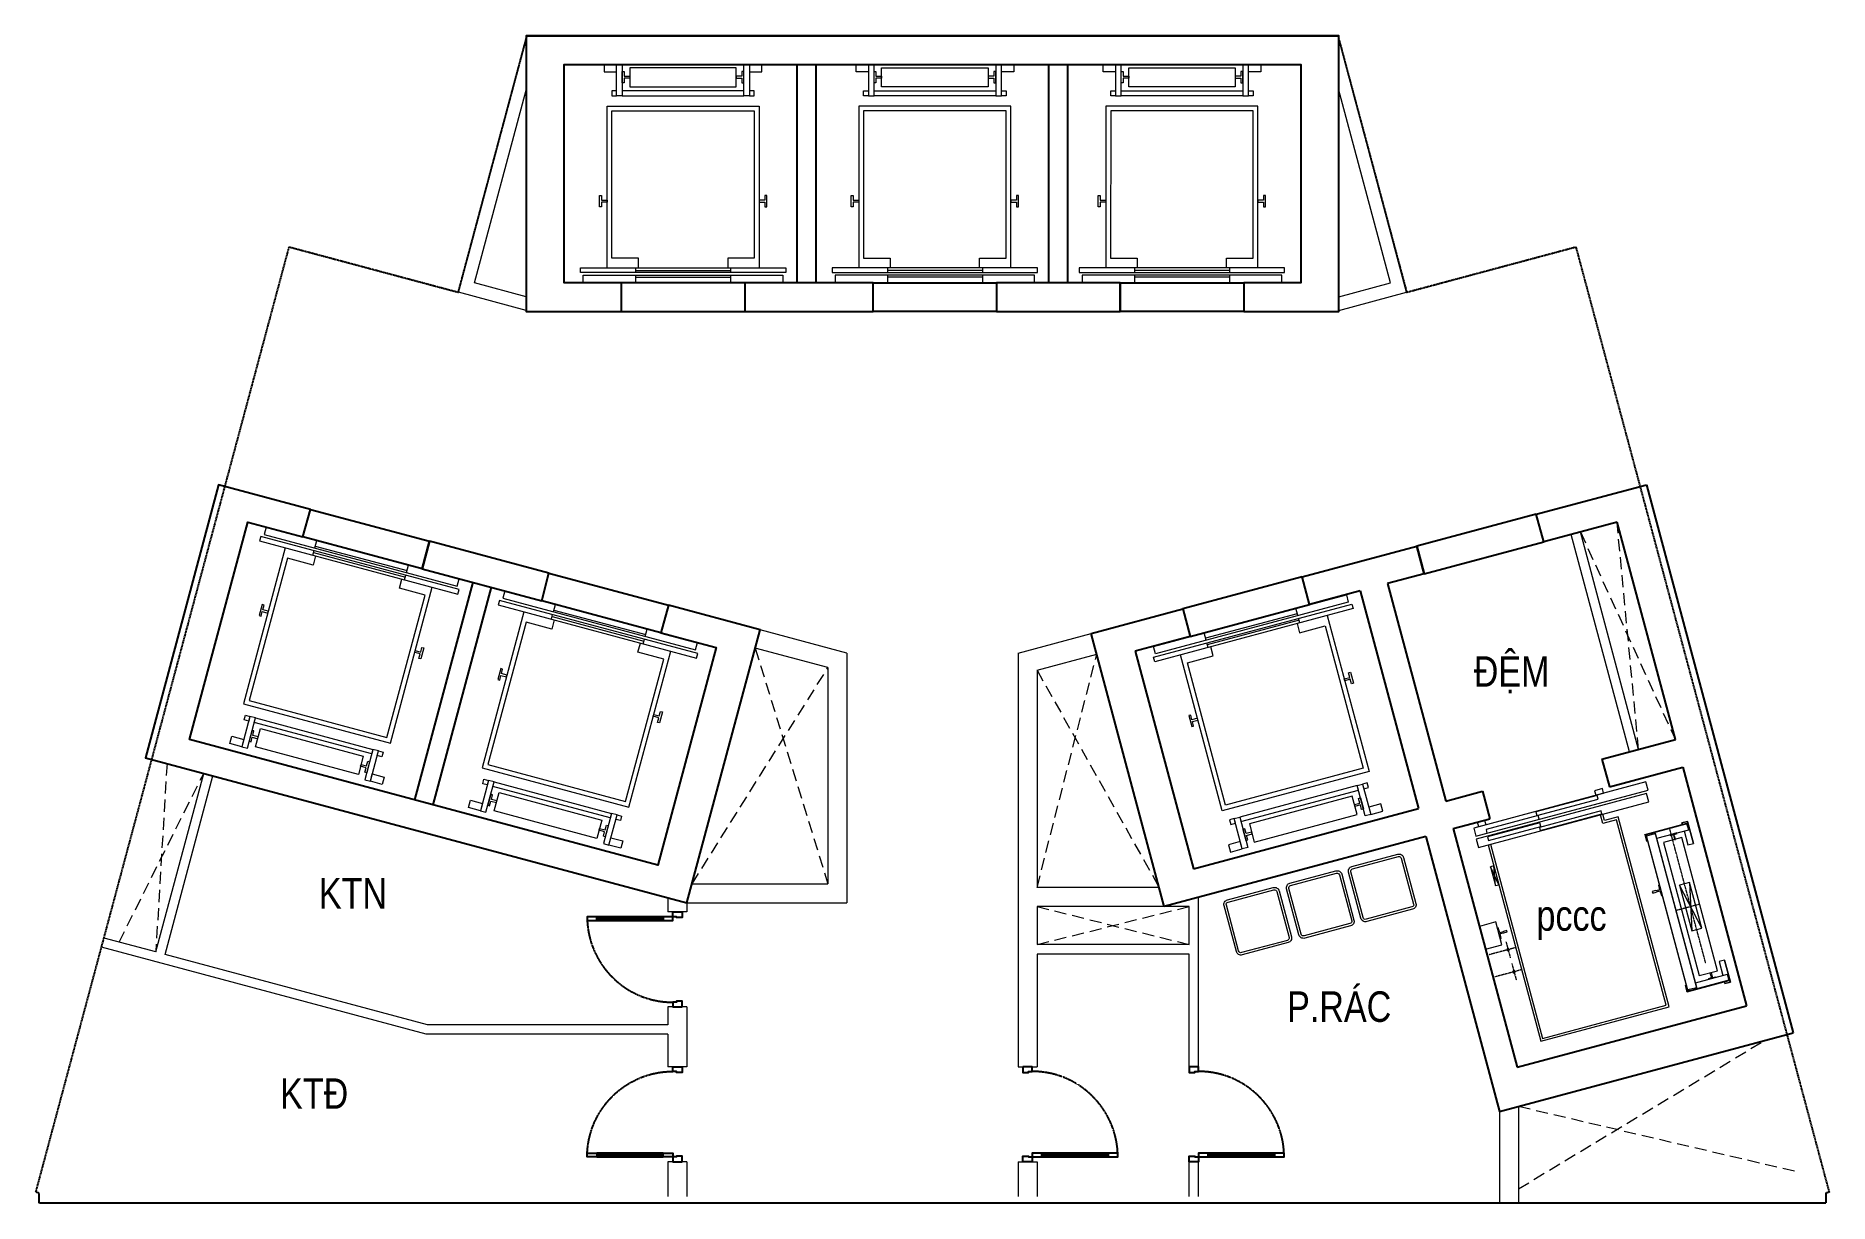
# Model space of a CAD drawing. Header units: millimetres. Extents: x -9436 to 9436, y -12285 to 0.
import ezdxf

# ---------------------------------------------------------------- set-up
doc = ezdxf.new("R2010")
doc.units = ezdxf.units.MM
for name, pattern in [('HIDDEN', [9.525, 6.35, -3.175]), ('XREF MB$0$HIDDEN', [0.375, 0.25, -0.125]), ('Xref.Trục tầng 1$0$CENTER2', [1.125, 0.75, -0.125, 0.125, -0.125])]:
    doc.linetypes.add(name, pattern=pattern)
doc.layers.get('0').update_dxf_attribs({"color": 231})
for name, color, linetype in [('A-CONC', 2, 'Continuous'), ('A-DOOR', 142, 'Continuous'), ('A-FINE', 255, 'Continuous'), ('MDI-BAO-TM', 3, 'HIDDEN')]:
    doc.layers.add(name, color=color, linetype=linetype)
for name, color, linetype, lineweight in [('A-HIDD', 45, 'HIDDEN', 9), ('A-LITE', 9, 'Continuous', 9), ('A-Truc', 10, 'Xref.Trục tầng 1$0$CENTER2', 9), ('A-WALL', 1, 'Continuous', 13), ('KTV-KT-TUONG', 4, 'Continuous', 18), ('NKB-Fur', 44, 'Continuous', 9), ('text', 7, 'Continuous', 20)]:
    doc.layers.add(name, color=color, linetype=linetype, lineweight=lineweight)
doc.styles.add('MDI_Chu Thuong', font='arial.ttf', dxfattribs={"width": 0.8})

# ---------------------------------------------------------------- blocks, each defined once
blk = doc.blocks.new('THANG TÀNG DH_dwg_tm1700x1700mb-2265521-MẶT BẰNG TẦNG 08-11')
for p, q in [((-160, 500), (-110, 500)), ((-130, -500), (-130, 500)), ((-80, 500), (0, 500)), ((-60, -500), (-60, 500)), ((-160, -500), (-110, -500)), ((-80, -500), (0, -500))]:
    blk.add_line(p, q)
at = {"flags": 128}
for points in [[(-110, -1080), (-160, -1080), (-160, 1080), (-110, 1080)], [(-80, 1050), (0, 1050), (0, -1050), (-80, -1050)], [(-2220, 830), (-2300, 830), (-2300, 700), (-2220, 700)], [(-850, 860), (-800, 860), (-800, 880), (-920, 880), (-920, 860), (-870, 860), (-870, 800), (-850, 800)], [(-1970, 640), (-2020, 640), (-2020, -640), (-1970, -640), (-1970, 640), (-2300, 640), (-2300, 700), (-1970, 700)], [(-2155, 620), (-2105, 620), (-2105, 640), (-2225, 640), (-2225, 620), (-2175, 620), (-2175, 560), (-2155, 560)], [(-1970, 750), (-2020, 750), (-2020, 700), (-1970, 700)], [(-2065, 560), (-2265, 560), (-2265, -560), (-2065, -560)], [(-2155, -620), (-2105, -620), (-2105, -640), (-2225, -640), (-2225, -620), (-2175, -620), (-2175, -560), (-2155, -560)], [(-1970, -700), (-2020, -700), (-2020, -750), (-1970, -750), (-1970, -700), (-2300, -700), (-2300, -640), (-1970, -640)], [(-2220, -700), (-2300, -700), (-2300, -830), (-2220, -830)], [(-850, -860), (-800, -860), (-800, -880), (-920, -880), (-920, -860), (-870, -860), (-870, -800), (-850, -800)]]:
    blk.add_lwpolyline(points, close=True, dxfattribs=at)
for points in [[(-160, -800), (-1860, -800), (-1860, 800), (-160, 800)], [(-160, -470), (-260, -470), (-260, -750), (-1810, -750), (-1810, 750), (-260, 750), (-260, 470), (-160, 470)]]:
    blk.add_lwpolyline(points, dxfattribs=at)
blk = doc.blocks.new('A$C8c83b87d')
at = {"layer": 'NKB-Fur'}
for points in [[(250, -300), (-250, -300, -0.414214), (-300, -250), (-300, 250, -0.414214), (-250, 300), (250, 300, -0.414214), (300, 250), (300, -250, -0.414214)], [(250, -275), (-250, -275, -0.414214), (-275, -250), (-275, 250, -0.414214), (-250, 275), (250, 275, -0.414214), (275, 250), (275, -250, -0.414214)]]:
    blk.add_lwpolyline(points, format="xyb", close=True, dxfattribs=at)
blk = doc.blocks.new('THANG TÀNG DH_dwg_MB DH 5T TC 180$0$2_thang maycuon$0$Z$W__23185-2265523-MẶT BẰNG TẦNG 08-11')
at = {"flags": 128}
blk.add_lwpolyline([(57, -89), (-57, -89), (-57, -81), (-4.75, -78), (-4.75, -41.25), (-8, -38), (-8, 0), (8, 0), (8, -38), (4.75, -41.25), (4.75, -78), (57, -81)], close=True, dxfattribs=at)
blk = doc.blocks.new('THANG TÀNG DH_dwg_tm1400x2100mb-2265527-MẶT BẰNG TẦNG 08-11')
for p, q in [((1812, 2080), (1817, 2080)), ((710, 1945), (1210, 1835))]:
    blk.add_line(p, q)
at = {"flags": 128}
for points in [[(325, 2090), (85, 2090), (85, 2030), (103, 2030), (85, 2030), (85, 2090), (325, 2090), (325, 2030), (173, 2030)], [(103, 2080), (108, 2080), (108, 1622), (103, 1622), (103, 2080), (108, 2080), (110, 2080), (118, 2080), (171, 2080), (173, 2080)], [(173, 1732), (173, 2080), (171, 2080), (118, 2080), (110, 2080), (108, 2080)], [(1747, 2030), (1595, 2030), (1595, 2090), (1835, 2090), (1835, 2030), (1817, 2030), (1835, 2030), (1835, 2090), (1595, 2090)], [(1812, 1622), (1817, 1622), (1817, 2080), (1812, 2080), (1810, 2080), (1802, 2080), (1810, 2080), (1812, 2080), (1812, 1622), (1810, 1622), (1802, 1622), (1749, 1622), (1747, 1622), (1747, 1632)], [(1747, 1732), (1747, 2080), (1802, 2080), (1747, 2080)], [(1210, 1945), (1210, 1835), (710, 1835), (710, 1945), (1210, 1945), (710, 1835)], [(120, 1729), (120, 1732), (1800, 1732), (1800, 1729)], [(1800, 1634), (1800, 1638), (1800, 1641), (1800, 1650), (1800, 1713), (1800, 1722), (1800, 1725), (1800, 1729), (120, 1729), (120, 1725), (120, 1722), (120, 1713), (120, 1650), (120, 1641), (120, 1638), (120, 1634)], [(2139, 1750), (2229, 1750), (2229, -105), (2140, -105), (2140, 1750)], [(108, 1622), (110, 1622), (118, 1622), (171, 1622), (173, 1622), (173, 1632)], [(2140, 0), (0, 0), (0, 1400), (2070, 1400), (2070, 1250), (2140, 1250)], [(2140, 25), (25, 25), (25, 1375), (2045, 1375), (2045, 1225), (2140, 1225)], [(2260, 590), (2300, 590), (2300, 20), (2260, 20)], [(2350, -25), (2350, -45), (2400, -45), (2400, 30), (2350, 30)], [(1085, -310), (1085, -132), (1335, -132), (1335, -310)], [(1705, -35), (1910, 0), (1910, -35), (1705, -35), (1705, 0), (1910, -35)]]:
    blk.add_lwpolyline(points, dxfattribs=at)
for points in [[(108, 2076), (108, 2075)], [(182, 1919), (180, 1952), (173, 1952), (173, 1878), (180, 1878), (182, 1911), (204, 1911), (205, 1910), (235, 1910), (235, 1920), (205, 1920), (204, 1919)], [(1685, 1790), (235, 1790), (235, 1990), (1685, 1990)], [(1738, 1919), (1740, 1952), (1747, 1952), (1747, 1878), (1740, 1878), (1738, 1911), (1716, 1911), (1715, 1910), (1685, 1910), (1685, 1920), (1715, 1920), (1716, 1919)], [(2350, 1775), (2350, -100), (2260, -100), (2260, 1775)], [(1800, 1632), (120, 1632), (120, 1634), (1800, 1634)], [(1153, 1632), (1267, 1632), (1267, 1624), (1215, 1620), (1215, 1584), (1218, 1580), (1218, 1542), (1202, 1542), (1202, 1580), (1205, 1584), (1205, 1620), (1153, 1624)], [(2145, 570), (2145, 1240), (2177, 1240), (2177, 570)], [(2345, 1245), (2345, 575), (2305, 575), (2305, 1245)], [(2400, 1315), (2400, 1230), (2350, 1230), (2350, 1315)], [(2224, 585), (2224, 15), (2182, 15), (2182, 585)]]:
    blk.add_lwpolyline(points, close=True, dxfattribs=at)
for centre in [(779, -82), (1020, -82)]:
    blk.add_circle(centre, 13)
at = {"layer": 'A-Truc'}
for p, q in [((347, 1890), (1801, 1890)), ((960, 1980), (960, 1730)), ((779, 0), (779, -290)), ((1020, 0), (1020, -290)), ((869, -82), (689, -82)), ((1110, -82), (930, -82))]:
    blk.add_line(p, q, dxfattribs=at)
at = {"zscale": -1}
blk.add_blockref('THANG TÀNG DH_dwg_MB DH 5T TC 180$0$2_thang maycuon$0$Z$W__23185-2265523-MẶT BẰNG TẦNG 08-11', (1210, -42), dxfattribs=at)
blk = doc.blocks.new('*U11')
blk.add_line((-70, 100), (-70, 800))
for points in [[(-50, 0), (-50, 900), (-90, 900), (-90, 0)], [(-50, 100), (-90, 100), (-90, 800), (-50, 800)], [(-1000, -100), (-940, -100), (-940, -40), (-950, -40), (-950, 0), (-1000, 0)], [(0, -100), (-60, -100), (-60, -40), (-50, -40), (-50, 0), (0, 0)]]:
    blk.add_lwpolyline(points, close=True)
at = {"linetype": 'XREF MB$0$HIDDEN'}
blk.add_arc((-50, 0), 900, 90, 180, dxfattribs=at)
blk = doc.blocks.new('*U12')
blk.add_line((-70, 100), (-70, 800))
for points in [[(-50, 0), (-50, 900), (-90, 900), (-90, 0)], [(-50, 100), (-90, 100), (-90, 800), (-50, 800)], [(-1000, -100), (-940, -100), (-940, -40), (-950, -40), (-950, 0), (-1000, 0)], [(0, -100), (-60, -100), (-60, -40), (-50, -40), (-50, 0), (0, 0)]]:
    blk.add_lwpolyline(points, close=True)
at = {"linetype": 'XREF MB$0$HIDDEN'}
blk.add_arc((-50, 0), 900, 90, 180, dxfattribs=at)
blk = doc.blocks.new('*U13')
blk.add_line((-70, 100), (-70, 800))
for points in [[(-50, 0), (-50, 900), (-90, 900), (-90, 0)], [(-50, 100), (-90, 100), (-90, 800), (-50, 800)], [(-1000, -100), (-940, -100), (-940, -40), (-950, -40), (-950, 0), (-1000, 0)], [(0, -100), (-60, -100), (-60, -40), (-50, -40), (-50, 0), (0, 0)]]:
    blk.add_lwpolyline(points, close=True)
at = {"linetype": 'XREF MB$0$HIDDEN'}
blk.add_arc((-50, 0), 900, 90, 180, dxfattribs=at)
blk = doc.blocks.new('*U14')
blk.add_line((-70, 100), (-70, 800))
for points in [[(-50, 0), (-50, 900), (-90, 900), (-90, 0)], [(-50, 100), (-90, 100), (-90, 800), (-50, 800)], [(-1000, -100), (-940, -100), (-940, -40), (-950, -40), (-950, 0), (-1000, 0)], [(0, -100), (-60, -100), (-60, -40), (-50, -40), (-50, 0), (0, 0)]]:
    blk.add_lwpolyline(points, close=True)
at = {"linetype": 'XREF MB$0$HIDDEN'}
blk.add_arc((-50, 0), 900, 90, 180, dxfattribs=at)

msp = doc.modelspace()

# ---------------------------------------------------------------- linework, layer by layer
at = {"layer": 'A-CONC'}
for p, q in [((-3275, -2600), (-3275, -2900)), ((-1975, -2600), (-1975, -2900)), ((1975, -2600), (1975, -2900)), ((3275, -2600), (3275, -2900)), ((6354, -5035), (7513, -4724)), ((7513, -4724), (9058, -10491)), ((-6625, -5273), (-6547, -4983)), ((6432, -5324), (6354, -5035)), ((6432, -5324), (6354, -5035)), ((7204, -5117), (6432, -5324)), ((7818, -7407), (7204, -5117)), ((-5369, -5609), (-5292, -5319)), ((5176, -5661), (5098, -5371)), ((4500, -5842), (5113, -8131)), ((4790, -5764), (5403, -8054)), ((1669, -6290), (2635, -6031)), ((2635, -6031), (2713, -6321)), ((2439, -9163), (1669, -6290)), ((2713, -6321), (2133, -6476)), ((2133, -6476), (2747, -8765)), ((7045, -7614), (7818, -7407)), ((7045, -7614, 0), (7123, -7903, 0)), ((7123, -7903), (7896, -7696)), ((7896, -7696), (8568, -10208)), ((5403, -8054), (5789, -7950)), ((5789, -7950, 0), (5867, -8240, 0)), ((2747, -8765), (5113, -8131)), ((5481, -8343), (5867, -8240)), ((5192, -8425), (2439, -9163)), ((5192, -8425), (5967, -11319)), ((5481, -8343), (6154, -10855)), ((6154, -10855), (8568, -10208)), ((5967, -11319), (9058, -10491))]:
    msp.add_line(p, q, dxfattribs=at)
for points in [[(-3275, -2600), (-3875, -2600), (-3875, -300), (3875, -300), (3875, -2600), (3275, -2600), (3275, -2900), (4275, -2900), (4275, 0), (-4275, 0), (-4275, -2900), (-3275, -2900)], [(-1975, -2900), (-625, -2900), (-625, -2600), (-1975, -2600)], [(4500, -5842), (3969, -5984), (3891, -5695), (5098, -5371), (5176, -5661), (4790, -5764)]]:
    msp.add_lwpolyline(points, dxfattribs=at)
for points in [[(1975, -2900), (1975, -2600), (675, -2600), (675, -2900)], [(-2780, -5992), (-2858, -6282), (-2278, -6437), (-2892, -8727), (-7818, -7407), (-7204, -5117), (-6625, -5273), (-6547, -4983), (-7513, -4724), (-8283, -7597), (-2584, -9124), (-1814, -6251)], [(-5292, -5319), (-5369, -5609), (-4113, -5946), (-4036, -5656)]]:
    msp.add_lwpolyline(points, close=True, dxfattribs=at)
at = {"layer": 'A-FINE'}
for p, q in [((-1425, -2600), (-1425, -300)), ((-1225, -2600), (-1225, -300)), ((1225, -2600), (1225, -300)), ((1425, -2600), (1425, -300)), ((-1975, -2600), (-3275, -2600)), ((-625, -2600), (675, -2600)), ((1975, -2600), (3275, -2600)), ((-3275, -2900), (-1975, -2900)), ((675, -2900), (-625, -2900)), ((3275, -2900), (1975, -2900)), ((-6547, -4983), (-5292, -5319)), ((6354, -5035), (5098, -5371)), ((-5369, -5609), (-6625, -5273)), ((5176, -5661), (6432, -5324)), ((-4036, -5656), (-2780, -5992)), ((-4838, -5751), (-5451, -8041)), ((-4645, -5803), (-5258, -8092)), ((3891, -5695), (2635, -6031)), ((-2858, -6282), (-4113, -5946)), ((2713, -6321), (3969, -5984))]:
    msp.add_line(p, q, dxfattribs=at)
at = {"layer": 'A-HIDD', "ltscale": 20}
for p, q in [((6818, -5221), (7818, -7407)), ((7431, -7510), (7204, -5117)), ((-1866, -6444), (-1100, -8924)), ((1100, -8963), (1728, -6508)), ((-2530, -8924), (-1100, -6649)), ((1100, -6676), (2386, -8963)), ((-8056, -7658), (-8174, -9641)), ((-8560, -9538), (-7670, -7762)), ((1100, -9163), (2700, -9563)), ((1100, -9563), (2700, -9163)), ((6167, -12135), (8759, -10571)), ((6167, -11265), (9131, -11960, 0))]:
    msp.add_line(p, q, dxfattribs=at)
at = {"layer": 'A-WALL'}
for p, q in [((7335, -7536), (6721, -5247)), ((7431, -7510), (6818, -5221)), ((-900, -6496), (-1814, -6251)), ((900, -6496), (1669, -6290)), ((-1100, -6649), (-1866, -6444)), ((-900, -6496), (-900, -9124)), ((900, -6496), (900, -10849)), ((1100, -6676), (1728, -6508)), ((-1100, -6649), (-1100, -8924)), ((1100, -6676), (1100, -8963)), ((-8174, -9641), (-7670, -7762)), ((-8077, -9667), (-7573, -7787)), ((-2530, -8924), (-1100, -8924)), ((2386, -8963), (1100, -8963)), ((-2784, -9071), (-2784, -9220)), ((-2584, -9220), (-2784, -9220)), ((-2584, -9124), (-900, -9124)), ((-2584, -9124), (-2584, -9220)), ((1100, -9163), (1100, -9563)), ((2700, -9163), (1100, -9163)), ((2700, -9563), (2700, -9163)), ((2800, -10849), (2800, -9066)), ((-5327, -10508), (-8745, -9592)), ((-8174, -9641), (-8719, -9495)), ((2700, -9563), (1100, -9563)), ((-5314, -10408), (-8077, -9667)), ((1100, -9663), (1100, -10849)), ((2700, -9663), (1100, -9663)), ((2700, -10849), (2700, -9663)), ((-2784, -10220), (-2784, -10408)), ((-2584, -10220), (-2784, -10220)), ((-2584, -10220), (-2584, -10849)), ((-2784, -10508), (-5327, -10508)), ((-2784, -10408), (-5314, -10408)), ((-2784, -10508), (-2784, -10849)), ((-2584, -10849), (-2784, -10849)), ((900, -10849), (1100, -10849)), ((2700, -10849), (2800, -10849)), ((5967, -11319), (5967, -12285)), ((6167, -11265), (6167, -12285)), ((-2784, -11849), (-2784, -12215)), ((-2584, -11849), (-2784, -11849)), ((-2584, -11849), (-2584, -12215)), ((900, -11849), (900, -12215)), ((900, -11849), (1100, -11849)), ((1100, -11849), (1100, -12215)), ((2700, -12215), (2700, -11849)), ((2700, -11849), (2800, -11849)), ((2800, -12215), (2800, -11849))]:
    msp.add_line(p, q, dxfattribs=at)
for points in [[(-4275, -2890), (-4990, -2698), (-4275, -29)], [(4275, -2890), (4990, -2698), (4275, -29)], [(-4275, -2745), (-4819, -2599), (-4275, -570)], [(4275, -2745), (4819, -2599), (4275, -570)]]:
    msp.add_lwpolyline(points, dxfattribs=at)
at = {"layer": 'MDI-BAO-TM'}
msp.add_lwpolyline([(-4267, 0), (4267, 0), (4990, -2698), (6770, -2221), (9436, -12170), (9400, -12180), (9400, -12285), (-9400, -12285), (-9400, -12180), (-9436, -12170), (-6770, -2221), (-4990, -2698)], close=True, dxfattribs=at)

# ---------------------------------------------------------------- block references
at = {"layer": 'A-DOOR'}
for name, p, xscale, yscale, zscale, rotation in [('*U12', (-2734, -9220), 1.00025710984485, 1.00025710984485, 1.00025710984485, 90), ('*U11', (-2734, -11849), -1.00025710984485, 1.00025710984485, 1.000257109844843, 90), ('*U13', (1050, -11849), 1.000257109844847, 1.000257109844847, 1.000257109844847, 270), ('*U14', (2800, -11849), 1.000257109844847, 1.000257109844847, 1.000257109844847, 270)]:
    msp.add_blockref(name, p, dxfattribs=dict(at, xscale=xscale, yscale=yscale, zscale=zscale, rotation=rotation))
at = {"layer": 'A-LITE', "ltscale": 0.3, "zscale": -1}
for p, rotation in [((-2625, -2600), 270.0010288018491), ((3341, -6153), 105.0010288018501)]:
    msp.add_blockref('THANG TÀNG DH_dwg_tm1700x1700mb-2265521-MẶT BẰNG TẦNG 08-11', p, dxfattribs=dict(at, rotation=rotation))
at = {"layer": 'A-LITE', "ltscale": 0.3, "xscale": -1, "zscale": -1}
for name, p, rotation in [('THANG TÀNG DH_dwg_tm1700x1700mb-2265521-MẶT BẰNG TẦNG 08-11', (25, -2600), 89.99897119815093), ('THANG TÀNG DH_dwg_tm1700x1700mb-2265521-MẶT BẰNG TẦNG 08-11', (2625, -2600), 89.99897119815093), ('THANG TÀNG DH_dwg_tm1700x1700mb-2265521-MẶT BẰNG TẦNG 08-11', (-5997, -5441), 254.9989711981499), ('THANG TÀNG DH_dwg_tm1700x1700mb-2265521-MẶT BẰNG TẦNG 08-11', (-3486, -6114), 254.9989711981499), ('THANG TÀNG DH_dwg_tm1400x2100mb-2265527-MẶT BẰNG TẦNG 08-11', (6401, -10581), 285.0000000000418)]:
    msp.add_blockref(name, p, dxfattribs=dict(at, rotation=rotation))
at = {"layer": 'KTV-KT-TUONG', "rotation": 14.99889753206747}
for p in [(4733, -8967), (4081, -9142), (3423, -9318)]:
    msp.add_blockref('A$C8c83b87d', p, dxfattribs=at)

# ---------------------------------------------------------------- texts
at = {"layer": 'text', "color": 7, "style": 'MDI_Chu Thuong', "width": 0.8}
for s, p in [('ĐỆM', (5696, -6850, 0)), ('pccc', (6356, -9418, 0))]:
    msp.add_text(s, height=321, dxfattribs=at).set_placement(p)
for s, rotation, p in [('KTN', 359.9983, (-6458, -9184, 0)), ('P.RÁC', 359.9983, (3732, -10377, 0)), ('KTĐ', 0.0017, (-6866, -11292, 0))]:
    msp.add_text(s, height=321, rotation=rotation, dxfattribs=at).set_placement(p)

doc.saveas('drawing.dxf')
